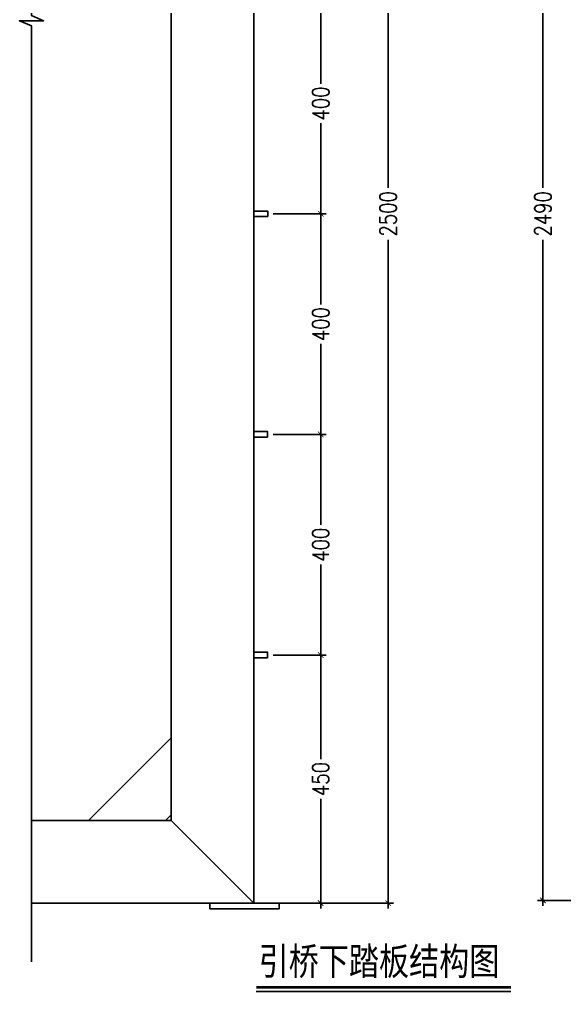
# Model space of a CAD drawing. Header units: millimetres. Extents: x 11827 to 862553, y 15071 to 134256.
# Drawn here: x 704969 to 705957, y 70490 to 72253 of the extents above; entities that cross this region are included whole.
import ezdxf

# ---------------------------------------------------------------- set-up
doc = ezdxf.new("R2010")
doc.units = ezdxf.units.MM
doc.linetypes.add('PHANTOM2', pattern=[1.25, 0.625, -0.125, 0.125, -0.125, 0.125, -0.125])
for name, color, linetype in [('100x100铝方通', 3, 'Continuous'), ('HR-Break', 1, 'PHANTOM2'), ('HR-dimension', 9, 'Continuous'), ('HR-Zhuliang', 3, 'Continuous'), ('标注', 9, 'Continuous'), ('铝条', 31, 'Continuous'), ('铝通', 4, 'Continuous')]:
    doc.layers.add(name, color=color, linetype=linetype)
doc.styles.add('HZTXT', font='txtw.shx', dxfattribs={"width": 0.8, "bigfont": 'hztxtw.shx'})
doc.styles.add('工程字体', font='', dxfattribs={"width": 0.8})
doc.styles.get('工程字体').set_extended_font_data('SimSun')
doc.dimstyles.new('HR-A3-DIM-10', dxfattribs={"dimscale": 10, "dimtxt": 3, "dimasz": 1, "dimexe": 1, "dimexo": 1, "dimgap": 0.5, "dimtad": 0, "dimdec": 1, "dimrnd": 0.0005, "dimzin": 9, "dimdsep": 46, "dimtxsty": 'HZTXT', "dimblk": 'ARCHTICK', "dimcen": 0, "dimdle": 1, "dimclrd": 9, "dimclre": 9, "dimclrt": 2, "dimazin": 2, "dimtfac": 1, "dimtdec": 1, "dimtix": 1, "dimtofl": 0, "dimtmove": 2, "dimatfit": 3, "dimldrblk": 'ARCHTICK', "dimfxl": 1, "dimarcsym": 2})

# ---------------------------------------------------------------- blocks, each defined once
blk = doc.blocks.new('_ArchTick')
at = {"color": 0, "linetype": 'ByBlock', "lineweight": 100, "const_width": 0.15}
blk.add_lwpolyline([(-0.5, -0.5), (0.5, 0.5)], dxfattribs=at)
blk = doc.blocks.new('*D1190')
at = {"layer": 'Defpoints', "color": 0, "ltscale": 1.5, "transparency": 16777216}
for p in [(706092.4, 73145.2), (705917.7, 70655.2), (706092.4, 70655.2)]:
    blk.add_point(p, dxfattribs=at)
at = {"layer": 'HR-dimension', "color": 9, "lineweight": -2, "ltscale": 1.5, "transparency": 16777216}
for p, q in [((706082.4, 73145.2), (705907.7, 73145.2)), ((705917.7, 73155.2), (705917.7, 71947.5)), ((705917.7, 70645.2), (705917.7, 71852.9)), ((706082.4, 70655.2), (705907.7, 70655.2))]:
    blk.add_line(p, q, dxfattribs=at)
at = {"layer": 'HR-dimension', "color": 9, "lineweight": -2, "ltscale": 1.5, "transparency": 16777216, "xscale": 10, "yscale": 10, "zscale": 10}
for p, rotation in [((705917.7, 73145.2), 90), ((705917.7, 70655.2), 270)]:
    blk.add_blockref('_ArchTick', p, dxfattribs=dict(at, rotation=rotation))
at = {"layer": 'HR-dimension', "color": 2, "ltscale": 1.5, "transparency": 16777216, "insert": (705917.7, 71900.2), "char_height": 30, "attachment_point": 5, "rotation": 90, "style": 'HZTXT'}
blk.add_mtext('2490', dxfattribs=at)
blk = doc.blocks.new('*D1186')
at = {"layer": 'Defpoints', "color": 0, "ltscale": 1.5, "transparency": 16777216}
for p in [(705418.8, 72300.2), (705418.8, 71900.2), (705515.1, 71900.2)]:
    blk.add_point(p, dxfattribs=at)
at = {"layer": 'HR-dimension', "color": 9, "lineweight": -2, "ltscale": 1.5, "transparency": 16777216}
for p, q in [((705515.1, 72310.2), (705515.1, 72136.1)), ((705428.8, 72300.2), (705525.1, 72300.2)), ((705515.1, 71890.2), (705515.1, 72064.4)), ((705428.8, 71900.2), (705525.1, 71900.2))]:
    blk.add_line(p, q, dxfattribs=at)
at = {"layer": 'HR-dimension', "color": 9, "lineweight": -2, "ltscale": 1.5, "transparency": 16777216, "xscale": 10, "yscale": 10, "zscale": 10}
for p, rotation in [((705515.1, 72300.2), 90), ((705515.1, 71900.2), 270)]:
    blk.add_blockref('_ArchTick', p, dxfattribs=dict(at, rotation=rotation))
at = {"layer": 'HR-dimension', "color": 2, "ltscale": 1.5, "transparency": 16777216, "insert": (705515.1, 72100.2), "char_height": 30, "attachment_point": 5, "rotation": 90, "style": 'HZTXT'}
blk.add_mtext('400', dxfattribs=at)
blk = doc.blocks.new('*D1187')
at = {"layer": 'Defpoints', "color": 0, "ltscale": 1.5, "transparency": 16777216}
for p in [(705418.8, 71900.2), (705418.7, 71500.2), (705515.1, 71500.2)]:
    blk.add_point(p, dxfattribs=at)
at = {"layer": 'HR-dimension', "color": 9, "lineweight": -2, "ltscale": 1.5, "transparency": 16777216}
for p, q in [((705515.1, 71910.2), (705515.1, 71736.1)), ((705428.8, 71900.2), (705525.1, 71900.2)), ((705515.1, 71490.2), (705515.1, 71664.4)), ((705428.7, 71500.2), (705525.1, 71500.2))]:
    blk.add_line(p, q, dxfattribs=at)
at = {"layer": 'HR-dimension', "color": 9, "lineweight": -2, "ltscale": 1.5, "transparency": 16777216, "xscale": 10, "yscale": 10, "zscale": 10}
for p, rotation in [((705515.1, 71900.2), 90), ((705515.1, 71500.2), 270)]:
    blk.add_blockref('_ArchTick', p, dxfattribs=dict(at, rotation=rotation))
at = {"layer": 'HR-dimension', "color": 2, "ltscale": 1.5, "transparency": 16777216, "insert": (705515.1, 71700.2), "char_height": 30, "attachment_point": 5, "rotation": 90, "style": 'HZTXT'}
blk.add_mtext('400', dxfattribs=at)
blk = doc.blocks.new('*D1188')
at = {"layer": 'Defpoints', "color": 0, "ltscale": 1.5, "transparency": 16777216}
for p in [(705418.7, 71500.2), (705418.7, 71100.2), (705514.9, 71100.2)]:
    blk.add_point(p, dxfattribs=at)
at = {"layer": 'HR-dimension', "color": 9, "lineweight": -2, "ltscale": 1.5, "transparency": 16777216}
for p, q in [((705428.7, 71500.2), (705524.9, 71500.2)), ((705514.9, 71510.2), (705514.9, 71336.1)), ((705514.9, 71090.2), (705514.9, 71264.4)), ((705428.7, 71100.2), (705524.9, 71100.2))]:
    blk.add_line(p, q, dxfattribs=at)
at = {"layer": 'HR-dimension', "color": 9, "lineweight": -2, "ltscale": 1.5, "transparency": 16777216, "xscale": 10, "yscale": 10, "zscale": 10}
for p, rotation in [((705514.9, 71500.2), 90), ((705514.9, 71100.2), 270)]:
    blk.add_blockref('_ArchTick', p, dxfattribs=dict(at, rotation=rotation))
at = {"layer": 'HR-dimension', "color": 2, "ltscale": 1.5, "transparency": 16777216, "insert": (705514.9, 71300.2), "char_height": 30, "attachment_point": 5, "rotation": 90, "style": 'HZTXT'}
blk.add_mtext('400', dxfattribs=at)
blk = doc.blocks.new('*D1189')
at = {"layer": 'Defpoints', "color": 0, "ltscale": 1.5, "transparency": 16777216}
for p in [(705393.8, 73150.2), (705393.7, 70650.3), (705637.1, 70650.3)]:
    blk.add_point(p, dxfattribs=at)
at = {"layer": 'HR-dimension', "color": 9, "lineweight": -2, "ltscale": 1.5, "transparency": 16777216}
for p, q in [((705637.1, 73160.2), (705637.1, 71947.5)), ((705403.8, 73150.2), (705647.1, 73150.2)), ((705637.1, 70640.3), (705637.1, 71853)), ((705403.7, 70650.3), (705647.1, 70650.3))]:
    blk.add_line(p, q, dxfattribs=at)
at = {"layer": 'HR-dimension', "color": 9, "lineweight": -2, "ltscale": 1.5, "transparency": 16777216, "xscale": 10, "yscale": 10, "zscale": 10}
for p, rotation in [((705637.1, 73150.2), 90), ((705637.1, 70650.3), 270)]:
    blk.add_blockref('_ArchTick', p, dxfattribs=dict(at, rotation=rotation))
at = {"layer": 'HR-dimension', "color": 2, "ltscale": 1.5, "transparency": 16777216, "insert": (705637.1, 71900.2), "char_height": 30, "attachment_point": 5, "rotation": 90, "style": 'HZTXT'}
blk.add_mtext('2500', dxfattribs=at)
blk = doc.blocks.new('*U1049')
blk.add_line((0, 0), (46.16, 0))
at = {"const_width": 0.5}
blk.add_lwpolyline([(0, 0.75), (46.16, 0.75)], dxfattribs=at)
at = {"style": '工程字体', "width": 0.8}
blk.add_attdef('图名标注', (0.42, 3), '', height=5, dxfattribs=at)
blk = doc.blocks.new('*D1100')
at = {"layer": 'Defpoints', "color": 0, "ltscale": 1.5, "transparency": 16777216}
for p in [(705418.7, 71100.2), (705393.7, 70650.3), (705514.9, 70650.3)]:
    blk.add_point(p, dxfattribs=at)
at = {"layer": 'HR-dimension', "color": 9, "lineweight": -2, "ltscale": 1.5, "transparency": 16777216}
for p, q in [((705428.7, 71100.2), (705524.9, 71100.2)), ((705514.9, 71110.2), (705514.9, 70911.1)), ((705514.9, 70640.3), (705514.9, 70839.4)), ((705403.7, 70650.3), (705524.9, 70650.3))]:
    blk.add_line(p, q, dxfattribs=at)
at = {"layer": 'HR-dimension', "color": 9, "lineweight": -2, "ltscale": 1.5, "transparency": 16777216, "xscale": 10, "yscale": 10, "zscale": 10}
for p, rotation in [((705514.9, 71100.2), 90), ((705514.9, 70650.3), 270)]:
    blk.add_blockref('_ArchTick', p, dxfattribs=dict(at, rotation=rotation))
at = {"layer": 'HR-dimension', "color": 2, "ltscale": 1.5, "transparency": 16777216, "insert": (705514.9, 70875.3), "char_height": 30, "attachment_point": 5, "rotation": 90, "style": 'HZTXT'}
blk.add_mtext('450', dxfattribs=at)

msp = doc.modelspace()

# ---------------------------------------------------------------- linework, layer by layer
at = {"layer": '100x100铝方通'}
msp.add_lwpolyline([(705393.76, 70750.22), (705393.76, 70650.22), (704990.59, 70650.23)], dxfattribs=at)
at = {"layer": 'HR-Break', "linetype": 'Continuous'}
msp.add_lwpolyline([(704990.56, 73295.64), (704990.56, 72259.61), (705012.44, 72250.23), (704968.69, 72250.23), (704990.56, 72240.86), (704990.56, 70543.88)], dxfattribs=at)
at = {"layer": 'HR-Zhuliang'}
msp.add_line((705243.76, 70800.22), (705393.76, 70650.23), dxfattribs=at)
for points in [[(704990.59, 73150.23), (705393.76, 73150.22), (705393.72, 70650.22), (704990.59, 70650.23)], [(704990.58, 73000.23), (705243.76, 73000.22), (705243.73, 70800.22), (704990.59, 70800.23)]]:
    msp.add_lwpolyline(points, dxfattribs=at)
at = {"layer": '标注', "linetype": 'Continuous'}
for points in [[(705418.76, 71895.24), (705393.76, 71895.24), (705393.76, 71905.24), (705418.76, 71905.24)], [(705418.74, 71495.24), (705393.73, 71495.24), (705393.73, 71505.24), (705418.74, 71505.24)], [(705418.67, 71095.24), (705393.66, 71095.24), (705393.66, 71105.24), (705418.67, 71105.24)]]:
    msp.add_lwpolyline(points, close=True, dxfattribs=at)
at = {"layer": '铝条'}
msp.add_lwpolyline([(705243.73, 70810.23), (705243.73, 70950.23), (705093.73, 70800.23), (705233.73, 70800.23)], close=True, dxfattribs=at)
at = {"layer": '铝通'}
msp.add_lwpolyline([(705313.77, 70650.22), (705439.62, 70650.22), (705439.62, 70640.22), (705313.77, 70640.22)], close=True, dxfattribs=at)

# ---------------------------------------------------------------- block references
at = {"xscale": 10, "yscale": 10, "zscale": 10}
msp.add_blockref('*U1049', (705398.13, 70489.92), dxfattribs=at).add_auto_attribs({'图名标注': '引桥下踏板结构图'})

# ---------------------------------------------------------------- dimensions: what is measured, and where the dimension line sits
at = {"layer": 'HR-dimension', "ltscale": 1.5}
for base, p1, p2, picture, middle in [((705637.0549, 70650.267), (705393.764, 73150.2192), (705393.7235, 70650.267), '*D1189', (705637.0549, 71900.2431)), ((705917.68, 70655.22), (706092.44, 73145.22), (706092.44, 70655.22), '*D1190', (705917.68, 71900.22)), ((705515.05, 71900.24), (705418.76, 72300.24), (705418.76, 71900.24), '*D1186', (705515.05, 72100.24)), ((705515.05, 71500.24), (705418.76, 71900.24), (705418.74, 71500.24), '*D1187', (705515.05, 71700.24)), ((705514.94, 71100.24), (705418.74, 71500.24), (705418.67, 71100.24), '*D1188', (705514.94, 71300.24)), ((705514.94, 70650.27), (705418.67, 71100.24), (705393.72, 70650.27), '*D1100', (705514.94, 70875.26))]:
    dim = msp.add_linear_dim(base=base, p1=p1, p2=p2, angle=90, dimstyle='HR-A3-DIM-10', dxfattribs=at)
    dim.commit()
    dim.dimension.update_dxf_attribs({"geometry": picture, "text_midpoint": middle})

doc.saveas('drawing.dxf')
